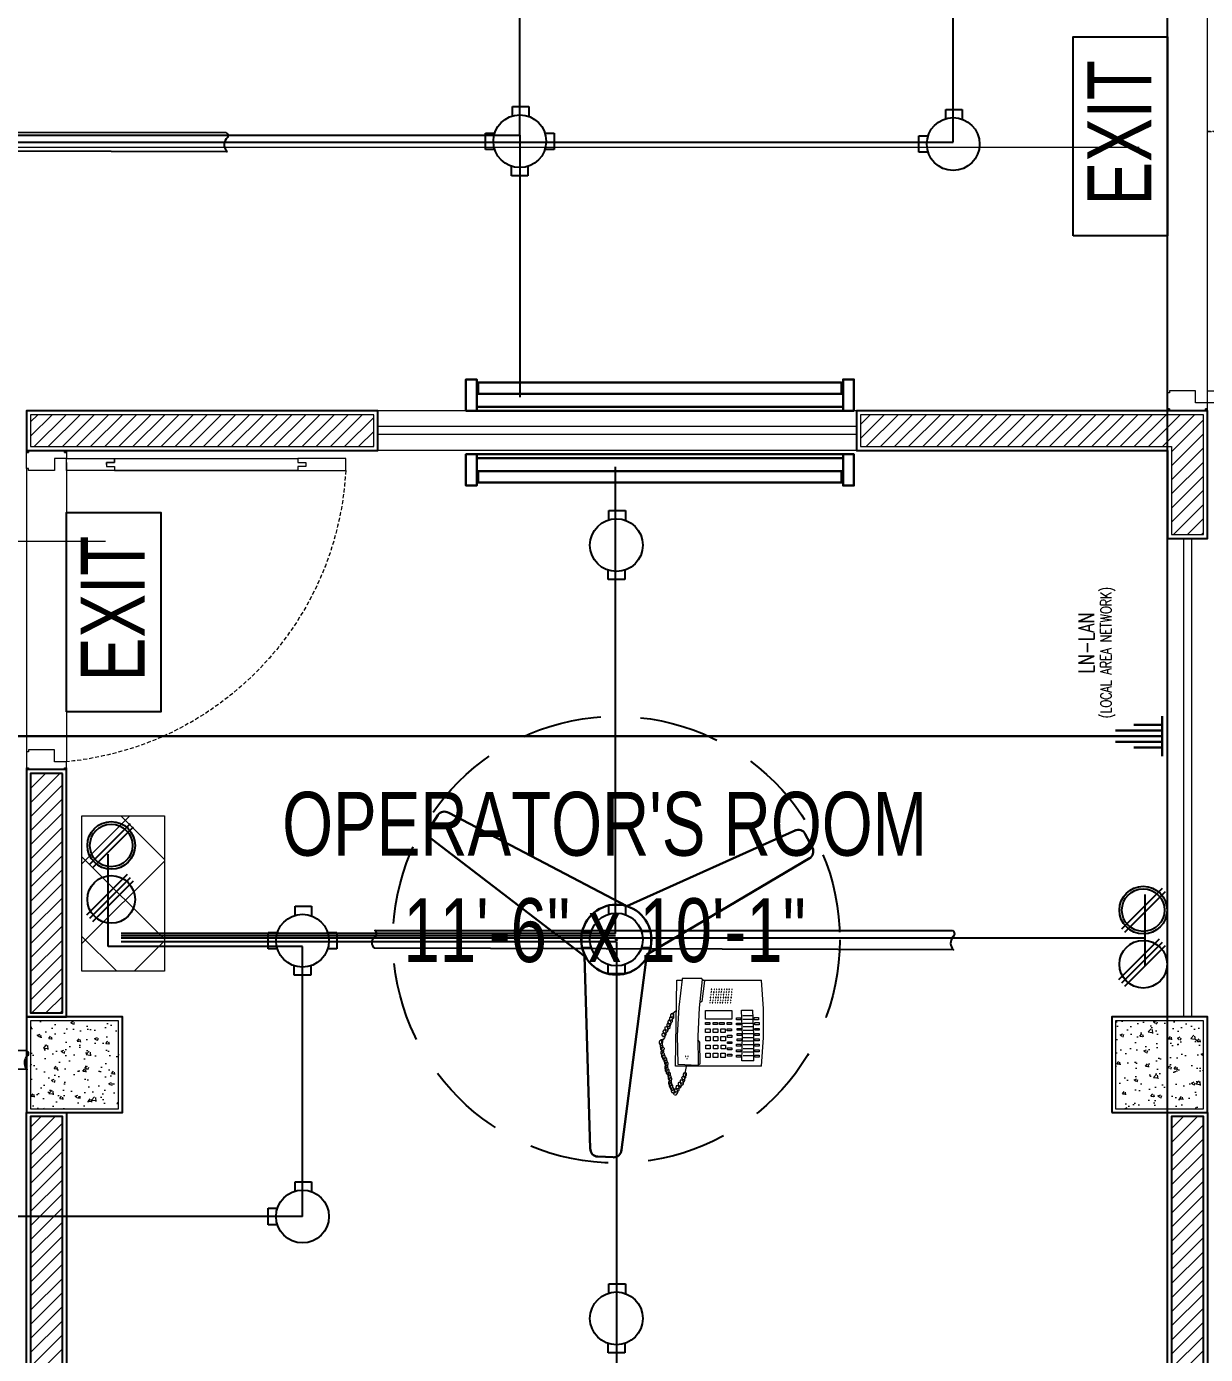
# Model space of a CAD drawing. Header units: inches. Extents: x 1439 to 2532, y 856 to 1629.
# Drawn here: x 2137.5 to 2285.3, y 1201 to 1367.5 of the extents above; entities that cross this region are included whole.
import ezdxf

# ---------------------------------------------------------------- set-up
doc = ezdxf.new("R2010")
doc.units = ezdxf.units.IN
doc.header["$MEASUREMENT"] = 0
doc.linetypes.add('DASHED', pattern=[0.75, 0.5, -0.25])
doc.linetypes.add('PHANTOMX2', pattern=[5, 2.5, -0.5, 0.5, -0.5, 0.5, -0.5])
doc.layers.get('Defpoints').update_dxf_attribs({"lineweight": 0})
for name, color, linetype in [('Cables', 7, 'Continuous'), ('COLLUM', 1, 'Continuous'), ('Layer 1', 7, 'Continuous'), ('Sockets', 7, 'Continuous'), ('wall 05', 3, 'Continuous')]:
    doc.layers.add(name, color=color, linetype=linetype)
for name, color, linetype, lineweight in [('dim-8', 18, 'Continuous', 15), ('DOOR', 115, 'Continuous', 15), ('E-CF-Ceiling-Fan', 42, 'Continuous', 30), ('E-LAN', 6, 'Continuous', 30), ('E-WTL-Wall-Tube-Light', 7, 'Continuous', 30), ('Glass', 142, 'Continuous', 9), ('grid', 9, 'Continuous', 13), ('HACTH', 8, 'Continuous', 9), ('Parapet', 6, 'Continuous', 15), ('Plaster Line', 5, 'Continuous', 15), ('Switchboard', 30, 'Continuous', 13), ('Text', 252, 'Continuous', 15), ('WINDOW', 140, 'Continuous', 9)]:
    doc.layers.add(name, color=color, linetype=linetype, lineweight=lineweight)
doc.styles.add('Swiss721', font='swisscl.ttf')
doc.styles.add('TAVE1', font='ROMANS.shx', dxfattribs={"width": 0.75})
pattern_1 = [(45, (-137950.508, -170411.8805), (-0.8838834765, 0.8838834765), [])]

# ---------------------------------------------------------------- blocks, each defined once
blk = doc.blocks.new('A$C0AFB10A6')
at = {"layer": 'Defpoints'}
for points in [[(0.25, 72), (0.25, 71.75), (0, 71.75), (0, 72)], [(5, 72), (5, 71.75), (4.75, 71.75), (4.75, 72)], [(0.25, 2), (0.25, 2.25), (0, 2.25), (0, 2)], [(5, 2), (5, 2.25), (4.75, 2.25), (4.75, 2)]]:
    blk.add_lwpolyline(points, close=True, dxfattribs=at)
at = {"layer": 'DOOR'}
for points in [[(5, 71), (3.5, 71), (3.5, 69.5), (0.25, 69.5), (0.25, 69.75), (0, 69.75), (0, 71.75), (0.25, 71.75), (0.25, 72), (4.75, 72), (4.75, 71.75), (5, 71.75), (5, 71)], [(10, 70.25), (10, 70), (11, 70), (11, 69.5), (5, 69.5), (5, 71), (11, 71), (11, 70.5), (10, 70.5), (10, 70.25), (10, 70.5), (11, 70.5), (11, 71), (32, 71), (32, 70.5), (33, 70.5), (33, 70), (32, 70), (32, 69.5), (11, 69.5), (40, 69.5), (40, 70), (35.99, 70.5), (35.99, 71), (32, 71)], [(5, 3), (3.5, 3), (3.5, 4.5), (0.25, 4.5), (0.25, 4.25), (0, 4.25), (0, 2.25), (0.25, 2.25), (0.25, 2), (4.75, 2), (4.75, 2.25), (5, 2.25), (5, 3)], [(10, 3.75), (10, 3.5), (11, 3.5), (11, 3), (5, 3), (5, 4.5), (11, 4.5), (11, 4), (10, 4), (10, 3.75), (10, 4), (11, 4), (11, 4.5), (32, 4.5), (32, 4), (33, 4), (33, 3.5), (32, 3.5), (32, 3), (11, 3), (40, 3), (40, 3.5), (35.99, 4), (35.99, 4.5), (32, 4.5)]]:
    blk.add_lwpolyline(points, dxfattribs=at)
at = {"layer": 'DOOR', "linetype": 'DASHED', "lineweight": 0}
for centre, start, end in [((5.83, 71.2), 268.6039, 357.1539), ((5.83, 2.8), 2.8461, 91.3961)]:
    blk.add_arc(centre, 34.21, start, end, dxfattribs=at)
at = {"layer": 'HACTH', "lineweight": 0, "ltscale": 10}
for p, q in [((5, 3), (5, 71)), ((0, 3.03), (0, 69.75))]:
    blk.add_line(p, q, dxfattribs=at)
blk = doc.blocks.new('A$C5AAA0143')
at = {"layer": 'Defpoints'}
for points in [[(-39.75, 5), (-40, 5), (-40, 4.75), (-39.75, 4.75)], [(0, 5), (-0.25, 5), (-0.25, 4.75), (0, 4.75)], [(-39.75, 0.25), (-40, 0.25), (-40, 0), (-39.75, 0)], [(0, 0.25), (-0.25, 0.25), (-0.25, 0), (0, 0)]]:
    blk.add_lwpolyline(points, close=True, dxfattribs=at)
at = {"layer": 'DOOR'}
for points in [[(-1.75, 10), (-2, 10), (-2, 11), (-2.5, 11), (-2.5, 5), (-1, 5), (-1, 11), (-1.5, 11), (-1.5, 10), (-1.75, 10), (-1.5, 10), (-1.5, 11), (-1, 11), (-1, 33.99), (-1.5, 33.99), (-1.5, 34.99), (-2, 34.99), (-2, 33.99), (-2.5, 33.99), (-2.5, 11), (-2.5, 39.99), (-1, 39.99), (-1, 33.99)], [(-39, 5), (-39, 3.5), (-37.5, 3.5), (-37.5, 0.25), (-37.75, 0.25), (-37.75, 0), (-39.75, 0), (-39.75, 0.25), (-40, 0.25), (-40, 4.75), (-39.75, 4.75), (-39.75, 5), (-39, 5)], [(-1, 5), (-1, 3.5), (-2.5, 3.5), (-2.5, 0.25), (-2.25, 0.25), (-2.25, 0), (-0.25, 0), (-0.25, 0.25), (0, 0.25), (0, 4.75), (-0.25, 4.75), (-0.25, 5), (-1, 5)]]:
    blk.add_lwpolyline(points, dxfattribs=at)
at = {"layer": 'DOOR', "linetype": 'DASHED', "lineweight": 0}
blk.add_arc((-0.49, 1.36), 38.68, 92.9729, 174.603, dxfattribs=at)
at = {"layer": 'HACTH', "lineweight": 0, "ltscale": 10}
for p, q in [((-1.5, 5), (-39, 5)), ((-2.25, 0), (-37.75, 0))]:
    blk.add_line(p, q, dxfattribs=at)
blk = doc.blocks.new('CF')
for p, q in [((-23.84, 14.22), (-22.76, 15.89)), ((1.35, 4.29), (-21.39, 16.19)), ((1.35, 4.29), (22.9, 13.97)), ((-4.07, -2.11), (-23.55, 12.84)), ((24.1, 13.48), (25.01, 11.71)), ((3.87, -1.9), (24.71, 10.43)), ((-4.07, -2.11), (-3.33, -26.62)), ((3.87, -1.9), (0.65, -26.82)), ((-0.39, -27.76), (-2.38, -27.66))]:
    blk.add_line(p, q)
for radius in [4.48, 0.0888]:
    blk.add_circle((0, 0), radius)
for centre, radius, start, end in [((-21.93, 15.35), 0.996, 57.1351, 147.1351), ((-23.01, 13.68), 0.996, 147.1351, 237.1351), ((23.21, 13.03), 0.996, 27.1351, 117.1351), ((24.09, 11.25), 1.03, 299.2548, 26.4357), ((-2.33, -26.67), 0.996, 177.1351, 267.1351), ((-0.34, -26.77), 0.996, 267.1351, 357.1351)]:
    blk.add_arc(centre, radius, start, end)
blk = doc.blocks.new('A$C63C712C3')
at = {"ltscale": 2}
for p, q in [((39.8, 42), (33.8, 42)), ((39.8, 15.9), (33.8, 15.9)), ((1230.6, 42), (1236.6, 42)), ((1230.6, 15.9), (1236.6, 15.9))]:
    blk.add_line(p, q, dxfattribs=at)
for points in [[(35.5, 102.6), (0, 102.6), (0, 0), (35.5, 0)], [(35.5, 102.6), (1235.5, 102.6), (1235.5, 90.2), (35.5, 90.2)], [(1235.5, 102.6), (1270.9, 102.6), (1270.9, 0), (1235.5, 0)], [(39.8, 47.6), (1230.6, 47.6), (1230.6, 10.1), (39.8, 10.1)]]:
    blk.add_lwpolyline(points, close=True, dxfattribs=at)
blk = doc.blocks.new('TELEPHONE')
at = {"layer": 'Layer 1', "lineweight": 9}
for points in [[(10.26, 13.32), (10.14, 13.32), (10.08, 13.26), (10.02, 13.26), (9.96, 13.2), (9.9, 13.14), (9.84, 13.08), (9.78, 12.96), (9.78, 12.84), (9.84, 12.72), (9.84, 12.66), (9.9, 12.6), (9.96, 12.54)], [(10.5, 13.62), (10.32, 13.62), (10.26, 13.56), (10.2, 13.5), (10.08, 13.38), (10.08, 13.02), (10.14, 12.9), (10.2, 12.84)], [(10.44, 13.08), (10.44, 13.14), (10.38, 13.2), (10.32, 13.26), (10.26, 13.26), (10.2, 13.32), (10.14, 13.32)], [(10.74, 14.04), (10.68, 14.04), (10.56, 13.98), (10.5, 13.98), (10.32, 13.8), (10.32, 13.5), (10.38, 13.38), (10.38, 13.32), (10.44, 13.26)], [(10.44, 13.26), (10.68, 13.26), (10.68, 13.38), (10.74, 13.38)], [(10.92, 14.4), (10.74, 14.4), (10.62, 14.34), (10.62, 14.28), (10.56, 14.22), (10.5, 14.1), (10.5, 13.86), (10.56, 13.8), (10.62, 13.74), (10.68, 13.68)], [(10.68, 13.5), (10.68, 13.56), (10.62, 13.62), (10.5, 13.62)], [(10.92, 13.92), (10.86, 13.98), (10.8, 14.04), (10.68, 14.04)], [(10.68, 13.68), (10.74, 13.68), (10.74, 13.62), (10.8, 13.62), (10.8, 13.68), (10.86, 13.68), (10.92, 13.74), (10.92, 13.8)], [(10.74, 13.38), (10.74, 13.44), (10.68, 13.5)], [(10.8, 14.1), (10.8, 14.04), (10.98, 14.04), (10.98, 14.1), (11.04, 14.1), (11.04, 14.34)], [(11.1, 13.5), (11.16, 13.5), (11.28, 13.62), (11.28, 13.68), (11.34, 13.68), (11.34, 13.98), (11.28, 13.98), (11.28, 14.04), (11.22, 14.1), (11.16, 14.1), (11.1, 14.16), (10.92, 14.16), (10.86, 14.1), (10.8, 14.1)], [(10.92, 13.8), (10.92, 13.92)], [(11.1, 13.8), (11.04, 13.8), (11.04, 13.74), (10.98, 13.68), (10.98, 13.62), (11.04, 13.56)], [(11.04, 13.56), (11.04, 13.5), (11.1, 13.5)], [(11.16, 13.2), (11.28, 13.2), (11.34, 13.26), (11.46, 13.38), (11.46, 13.56), (11.4, 13.62), (11.4, 13.68), (11.34, 13.74), (11.28, 13.74), (11.28, 13.8), (11.1, 13.8)], [(11.22, 13.5), (11.16, 13.5), (11.1, 13.44)], [(11.1, 13.44), (11.1, 13.26)], [(11.22, 12.96), (11.22, 12.9), (11.4, 12.9), (11.46, 12.96), (11.52, 13.02), (11.52, 13.08), (11.58, 13.14), (11.58, 13.32), (11.52, 13.38), (11.52, 13.44), (11.46, 13.44), (11.4, 13.5), (11.16, 13.5)], [(9.66, 12.06), (9.54, 12.06), (9.42, 11.94), (9.42, 11.7), (9.48, 11.7), (9.48, 11.64), (9.6, 11.64)], [(9.9, 12.48), (9.72, 12.48), (9.48, 12.24), (9.48, 11.88), (9.6, 11.76)], [(10.02, 12.9), (9.9, 12.9), (9.78, 12.84), (9.72, 12.78), (9.66, 12.72), (9.66, 12.66), (9.6, 12.6), (9.6, 12.36), (9.66, 12.24), (9.66, 12.18), (9.72, 12.12)], [(9.6, 11.76), (9.66, 11.7), (9.78, 11.7), (9.78, 11.76), (9.84, 11.76), (9.84, 11.82)], [(9.84, 12), (9.78, 12.06), (9.66, 12.06)], [(9.72, 12.12), (9.96, 12.12), (9.96, 12.18), (10.02, 12.24)], [(9.96, 12.36), (9.96, 12.48), (9.78, 12.48)], [(9.84, 11.82), (9.84, 12)], [(10.02, 12.24), (10.02, 12.3), (9.96, 12.36)], [(10.2, 12.78), (10.14, 12.84), (10.14, 12.9), (10.02, 12.9)], [(10.2, 12.84), (10.38, 12.84), (10.44, 12.9), (10.44, 12.96)], [(10.44, 12.96), (10.44, 13.08)], [(11.1, 13.26), (11.1, 13.2), (11.16, 13.2)], [(11.34, 13.2), (11.28, 13.2), (11.28, 13.14), (11.22, 13.14), (11.22, 12.96)], [(11.34, 12.6), (11.28, 12.54), (11.22, 12.48), (11.22, 12.3)], [(11.22, 12.3), (11.28, 12.3), (11.28, 12.24)], [(11.4, 12.84), (11.28, 12.84), (11.28, 12.78)], [(11.28, 12.24), (11.34, 12.24), (11.4, 12.3), (11.46, 12.3), (11.52, 12.36), (11.52, 12.42), (11.58, 12.48), (11.58, 12.66), (11.52, 12.72), (11.52, 12.78), (11.46, 12.84), (11.4, 12.84)], [(11.28, 12.78), (11.28, 12.66), (11.34, 12.6)], [(11.34, 12.6), (11.46, 12.6), (11.52, 12.66), (11.58, 12.72), (11.64, 12.78), (11.64, 13.02), (11.58, 13.08), (11.52, 13.14), (11.46, 13.2), (11.34, 13.2)], [(11.4, 11.94), (11.46, 11.94), (11.52, 12), (11.58, 12), (11.64, 12.06), (11.64, 12.12), (11.7, 12.18), (11.7, 12.42), (11.64, 12.42), (11.64, 12.48), (11.58, 12.54), (11.52, 12.54), (11.46, 12.6), (11.34, 12.6)], [(11.4, 12.24), (11.34, 12.18), (11.34, 12.06), (11.4, 12)], [(11.46, 11.64), (11.52, 11.64), (11.58, 11.7), (11.64, 11.7), (11.7, 11.76), (11.7, 11.82), (11.76, 11.88), (11.76, 12.06), (11.7, 12.12), (11.7, 12.18), (11.64, 12.24), (11.58, 12.24), (11.52, 12.3), (11.46, 12.3), (11.4, 12.24)], [(11.4, 12), (11.4, 11.94)], [(11.46, 11.94), (11.4, 11.88), (11.4, 11.7)], [(11.4, 11.7), (11.46, 11.7), (11.46, 11.64)], [(11.52, 12), (11.46, 11.94)], [(11.64, 11.28), (11.76, 11.28), (11.82, 11.34), (11.88, 11.4), (11.88, 11.46), (11.94, 11.52), (11.94, 11.7), (11.88, 11.76), (11.88, 11.82), (11.82, 11.82), (11.76, 11.88), (11.52, 11.88)], [(11.7, 11.7), (11.7, 11.64), (11.64, 11.64)], [(0, 10.8), (-0.24, 7.2), (-0.24, 3.6), (0, 0)], [(0, 10.8), (10.8, 10.8)], [(0.96, 10.14), (2.46, 10.14)], [(0.96, 10.14), (0.96, 6.96), (1.08, 3.78)], [(2.46, 10.14), (2.4, 6.96), (2.52, 3.78)], [(7.44, -0.06), (7.8, 3.48), (7.98, 7.02), (7.92, 10.62)], [(7.68, 10.5), (7.92, 10.68)], [(7.68, 10.5), (7.74, 7.8), (7.98, 7.5)], [(7.98, 10.68), (7.92, 10.68), (7.92, 10.62)], [(10.44, 10.56), (7.98, 10.68)], [(9.42, 10.68), (9.6, 11.64)], [(9.96, -0.12), (10.38, 3.42), (10.56, 6.96), (10.5, 10.5)], [(10.5, 10.5), (10.5, 10.56), (10.44, 10.56)], [(10.8, 10.8), (10.62, 0)], [(11.64, 11.58), (11.58, 11.52)], [(11.58, 11.52), (11.58, 11.34)], [(11.58, 11.34), (11.58, 11.28), (11.64, 11.28)], [(11.76, 10.98), (11.82, 10.98), (11.88, 11.04), (11.94, 11.04), (12, 11.1), (12, 11.16), (12.06, 11.22), (12.06, 11.4), (12, 11.46), (12, 11.52), (11.94, 11.52), (11.88, 11.58), (11.82, 11.58), (11.76, 11.64), (11.7, 11.64), (11.64, 11.58), (11.7, 11.58)], [(11.76, 11.28), (11.7, 11.22), (11.7, 11.04)], [(11.7, 11.04), (11.76, 10.98)], [(11.76, 10.62), (11.7, 10.56), (11.7, 10.38)], [(11.7, 10.38), (11.76, 10.38), (11.76, 10.32)], [(11.82, 11.34), (11.82, 11.28), (11.76, 11.28)], [(11.88, 10.92), (11.76, 10.92), (11.76, 10.86)], [(11.76, 10.32), (11.82, 10.32), (11.88, 10.38), (11.94, 10.38), (12, 10.44), (12, 10.5), (12.06, 10.56), (12.06, 10.74), (12, 10.8), (12, 10.86), (11.94, 10.92), (11.88, 10.92)], [(11.76, 10.86), (11.76, 10.74)], [(11.76, 10.74), (11.82, 10.68)], [(11.82, 10.68), (11.76, 10.62)], [(11.82, 10.68), (11.94, 10.68), (12.06, 10.8), (12.12, 10.86), (12.12, 11.1), (12.06, 11.16), (12, 11.22), (12, 11.28), (11.88, 11.28), (11.82, 11.34)], [(11.88, 10.08), (11.88, 10.02), (11.94, 10.02), (12, 10.08), (12.06, 10.08), (12.12, 10.14), (12.12, 10.2), (12.18, 10.26), (12.18, 10.5), (12.12, 10.5), (12.12, 10.56), (12.06, 10.62), (12, 10.62), (11.94, 10.68), (11.82, 10.68)], [(11.94, 10.38), (11.88, 10.38), (11.88, 10.32), (11.82, 10.26), (11.82, 10.14), (11.88, 10.08)], [(11.94, 10.02), (11.88, 9.96), (11.88, 9.84), (11.94, 9.78), (11.94, 9.72)], [(11.94, 9.72), (12, 9.72), (12.06, 9.78), (12.12, 9.78), (12.18, 9.84), (12.18, 9.9), (12.24, 9.96), (12.24, 10.2), (12.18, 10.2), (12.18, 10.26), (12.12, 10.32), (12.06, 10.32), (12, 10.38), (11.94, 10.38)], [(12, 10.08), (11.94, 10.02)], [(12.12, 9.42), (12.18, 9.42), (12.24, 9.48), (12.3, 9.48), (12.36, 9.54), (12.42, 9.6), (12.42, 9.84), (12.36, 9.9), (12.36, 9.96), (12.3, 9.96), (12.24, 10.02), (12.18, 10.02), (12.12, 10.08), (12.06, 10.08), (12, 10.02)], [(0.84, 9.42), (0.3, 9.42), (0.3, 9.66), (0.84, 9.66)], [(0.84, 8.76), (0.3, 8.76), (0.3, 9), (0.84, 9)], [(0.84, 9.66), (0.84, 9.42)], [(0.84, 9), (0.84, 8.76)], [(2.28, 9.48), (1.08, 9.48)], [(2.28, 9), (1.08, 9)], [(2.28, 8.58), (1.08, 8.58)], [(3.12, 9.42), (2.58, 9.42), (2.58, 9.66), (3.12, 9.66)], [(3.12, 8.76), (2.58, 8.76), (2.58, 9), (3.12, 9)], [(3.12, 9.66), (3.12, 9.42)], [(3.12, 9), (3.12, 8.76)], [(4.26, 9.3), (3.72, 9.3), (3.72, 9.54), (4.26, 9.54)], [(4.26, 8.52), (3.72, 8.52), (3.72, 8.76), (4.26, 8.76)], [(4.26, 9.54), (4.26, 9.3)], [(4.26, 8.76), (4.26, 8.52)], [(4.5, 8.64), (5.04, 8.64)], [(4.5, 8.16), (4.5, 8.64)], [(4.56, 9.72), (5.1, 9.72)], [(4.56, 9.18), (4.56, 9.72)], [(5.1, 9.18), (4.56, 9.18)], [(5.04, 8.64), (5.04, 8.16)], [(5.1, 9.72), (5.1, 9.18)], [(6.06, 9.18), (5.46, 9.18), (5.46, 9.72), (6.06, 9.72)], [(6, 8.16), (5.46, 8.16), (5.46, 8.64), (6, 8.64)], [(6, 8.64), (6, 8.16)], [(6.06, 9.72), (6.06, 9.18)], [(6.96, 9.18), (6.42, 9.18), (6.42, 9.72), (6.96, 9.72)], [(6.96, 8.16), (6.42, 8.16), (6.42, 8.64), (6.96, 8.64)], [(6.96, 9.72), (6.96, 9.18)], [(6.96, 8.64), (6.96, 8.16)], [(9.24, 9.6), (9.18, 9.6), (9.18, 9.54), (9.24, 9.54), (9.24, 9.6)], [(9.18, 9.6), (9.18, 9.6)], [(9.3, 9.9), (9.36, 9.84), (9.36, 9.9), (9.3, 9.9)], [(9.54, 9.6), (9.48, 9.6), (9.48, 9.54), (9.54, 9.54), (9.54, 9.6)], [(9.48, 9.6), (9.48, 9.6)], [(12.12, 9.72), (12.06, 9.66), (12.06, 9.48)], [(12.06, 9.48), (12.12, 9.48), (12.12, 9.42)], [(12.18, 9.78), (12.12, 9.72)], [(12.3, 9.48), (12.3, 9.42), (12.24, 9.42), (12.24, 9.36), (12.18, 9.3), (12.18, 9.24), (12.24, 9.18)], [(12.3, 8.82), (12.24, 8.76), (12.24, 8.7), (12.18, 8.64), (12.18, 8.58), (12.24, 8.52)], [(12.36, 9.06), (12.3, 9.06), (12.24, 9)], [(12.24, 9), (12.24, 8.94), (12.3, 8.88), (12.3, 8.82), (12.36, 8.82)], [(12.24, 8.52), (12.24, 8.46), (12.3, 8.46)], [(12.36, 8.82), (12.42, 8.82), (12.42, 8.88), (12.48, 8.88), (12.6, 9), (12.6, 9.24), (12.54, 9.3), (12.54, 9.36), (12.48, 9.42), (12.42, 9.42), (12.36, 9.48), (12.3, 9.48)], [(12.3, 8.46), (12.36, 8.46), (12.42, 8.52), (12.48, 8.58), (12.54, 8.64), (12.54, 8.94), (12.42, 9.06), (12.36, 9.06)], [(12.42, 8.52), (12.36, 8.46)], [(12.36, 8.46), (12.36, 8.22)], [(0.84, 8.04), (0.3, 8.04), (0.3, 8.28), (0.84, 8.28)], [(0.84, 7.38), (0.3, 7.38), (0.3, 7.62), (0.84, 7.62)], [(0.84, 6.72), (0.3, 6.72), (0.3, 6.96), (0.84, 6.96)], [(0.84, 8.28), (0.84, 8.04)], [(0.84, 7.62), (0.84, 7.38)], [(0.84, 6.96), (0.84, 6.72)], [(2.28, 8.1), (1.08, 8.1)], [(2.28, 7.62), (1.08, 7.62)], [(2.28, 7.2), (1.08, 7.2)], [(2.28, 6.72), (1.08, 6.72)], [(3.06, 7.38), (2.52, 7.38), (2.52, 7.62), (3.06, 7.62)], [(3.06, 6.72), (2.52, 6.72), (2.52, 6.96), (3.06, 6.96)], [(3.12, 8.04), (2.58, 8.04), (2.58, 8.28), (3.12, 8.28)], [(3.06, 7.62), (3.06, 7.38)], [(3.06, 6.96), (3.06, 6.72)], [(3.12, 8.28), (3.12, 8.04)], [(4.26, 7.74), (3.72, 7.74), (3.72, 7.98), (4.26, 7.98)], [(4.26, 6.9), (3.72, 6.9), (3.72, 7.2), (4.26, 7.2)], [(4.26, 7.98), (4.26, 7.74)], [(4.26, 7.2), (4.26, 6.9)], [(5.04, 8.16), (4.5, 8.16)], [(4.5, 7.62), (5.1, 7.62)], [(4.5, 7.08), (4.5, 7.62)], [(5.1, 7.08), (4.5, 7.08)], [(5.1, 7.62), (5.1, 7.08)], [(6, 7.08), (5.46, 7.08), (5.46, 7.62), (6, 7.62)], [(6, 7.62), (6, 7.08)], [(6.96, 7.08), (6.42, 7.08), (6.42, 7.62), (6.96, 7.62)], [(6.96, 7.62), (6.96, 7.08)], [(12.18, 6.66), (12.06, 6.66), (12, 6.6), (11.94, 6.6), (11.88, 6.54), (11.82, 6.48), (11.76, 6.42), (11.76, 6.36), (11.7, 6.24), (11.7, 6.18), (11.76, 6.12), (11.76, 6), (11.88, 5.88)], [(12.36, 7.08), (12.3, 7.02), (12.12, 7.02), (12.06, 6.96), (12, 6.9), (11.94, 6.84), (11.94, 6.48), (12, 6.42), (12, 6.36), (12.06, 6.3)], [(12.36, 7.44), (12.3, 7.44), (12.12, 7.26), (12.12, 7.2), (12.06, 7.14), (12.06, 6.9), (12.12, 6.84), (12.18, 6.78), (12.24, 6.72)], [(12.3, 6.54), (12.3, 6.6), (12.24, 6.6), (12.24, 6.66), (12.12, 6.66)], [(12.48, 6.96), (12.42, 6.96), (12.42, 7.02), (12.36, 7.02), (12.36, 7.08), (12.3, 7.08), (12.24, 7.02)], [(12.24, 6.72), (12.24, 6.66), (12.36, 6.66), (12.36, 6.72), (12.42, 6.72), (12.48, 6.78), (12.48, 6.84)], [(12.36, 8.22), (12.36, 8.16), (12.42, 8.16)], [(12.48, 7.86), (12.42, 7.86), (12.36, 7.8)], [(12.36, 7.8), (12.36, 7.5), (12.42, 7.5)], [(12.42, 7.5), (12.6, 7.5), (12.72, 7.62), (12.78, 7.62), (12.78, 7.68), (12.84, 7.74), (12.84, 7.92), (12.78, 7.98), (12.78, 8.04), (12.72, 8.1), (12.66, 8.16), (12.6, 8.16), (12.48, 8.22)], [(12.48, 8.22), (12.42, 8.22), (12.42, 8.16)], [(12.42, 8.16), (12.42, 7.92)], [(12.42, 7.92), (12.42, 7.86), (12.48, 7.86)], [(12.48, 6.84), (12.48, 6.96)], [(0.84, 6.06), (0.3, 6.06), (0.3, 6.3), (0.84, 6.3)], [(0.84, 5.34), (0.3, 5.34), (0.3, 5.64), (0.84, 5.64)], [(0.84, 6.3), (0.84, 6.06)], [(0.84, 5.64), (0.84, 5.34)], [(2.28, 6.3), (1.08, 6.3)], [(2.28, 5.82), (1.08, 5.82)], [(2.34, 5.4), (1.08, 5.4)], [(3.06, 6.06), (2.52, 6.06), (2.52, 6.3), (3.06, 6.3)], [(3.12, 5.4), (2.58, 5.4), (2.58, 5.64), (3.12, 5.64)], [(3.06, 6.3), (3.06, 6.06)], [(3.12, 5.64), (3.12, 5.4)], [(4.32, 6.12), (3.78, 6.12), (3.78, 6.36), (4.32, 6.36)], [(4.32, 5.34), (3.78, 5.34), (3.78, 5.58), (4.32, 5.58)], [(4.32, 6.36), (4.32, 6.12)], [(4.32, 5.58), (4.32, 5.34)], [(4.56, 6.6), (5.1, 6.6)], [(4.56, 6.12), (4.56, 6.6)], [(5.1, 6.12), (4.56, 6.12)], [(4.68, 5.58), (5.28, 5.58)], [(4.68, 5.34), (4.68, 5.58)], [(5.28, 5.34), (4.68, 5.34)], [(5.1, 6.6), (5.1, 6.12)], [(5.28, 5.58), (5.28, 5.34)], [(6.06, 6.12), (5.46, 6.12), (5.46, 6.6), (6.06, 6.6)], [(6.06, 5.34), (5.52, 5.34), (5.52, 5.58), (6.06, 5.58)], [(6.06, 6.6), (6.06, 6.12)], [(6.06, 5.58), (6.06, 5.34)], [(7.02, 6.12), (6.42, 6.12), (6.42, 6.6), (7.02, 6.6)], [(7.02, 5.34), (6.48, 5.34), (6.48, 5.58), (7.02, 5.58)], [(7.02, 6.6), (7.02, 6.12)], [(7.02, 5.58), (7.02, 5.34)], [(11.46, 5.04), (11.34, 5.04), (11.28, 4.98), (11.22, 4.98), (10.98, 4.74), (10.98, 4.56), (11.04, 4.5), (11.04, 4.38), (11.16, 4.26)], [(11.58, 5.46), (11.52, 5.46), (11.4, 5.4), (11.34, 5.4), (11.28, 5.34), (11.22, 5.28), (11.16, 5.22), (11.16, 4.8), (11.28, 4.68)], [(11.76, 5.82), (11.64, 5.82), (11.52, 5.76), (11.46, 5.76), (11.4, 5.7), (11.4, 5.58), (11.34, 5.52), (11.34, 5.28), (11.4, 5.22), (11.46, 5.16), (11.46, 5.1)], [(11.52, 4.92), (11.52, 4.98), (11.46, 4.98), (11.46, 5.04), (11.34, 5.04)], [(11.94, 6.24), (11.76, 6.24), (11.7, 6.18), (11.46, 5.94), (11.46, 5.76), (11.52, 5.7), (11.52, 5.64), (11.58, 5.52), (11.64, 5.52)], [(11.46, 5.1), (11.52, 5.1), (11.52, 5.04), (11.64, 5.04), (11.64, 5.1), (11.7, 5.1), (11.7, 5.16), (11.76, 5.16), (11.76, 5.22)], [(11.76, 5.34), (11.7, 5.34), (11.7, 5.4), (11.64, 5.4), (11.64, 5.46), (11.52, 5.46)], [(11.64, 5.52), (11.64, 5.46), (11.82, 5.46), (11.82, 5.52), (11.88, 5.52), (11.88, 5.7)], [(11.88, 5.7), (11.88, 5.76), (11.82, 5.76), (11.82, 5.82), (11.7, 5.82)], [(11.76, 5.22), (11.76, 5.34)], [(12.12, 6.12), (12.12, 6.18), (12.06, 6.18), (12.06, 6.24), (11.94, 6.24)], [(12.06, 6.3), (12.12, 6.3), (12.18, 6.24), (12.24, 6.3), (12.3, 6.3), (12.3, 6.36), (12.36, 6.42), (12.36, 6.48), (12.3, 6.54)], [(0.9, 4.68), (0.36, 4.68), (0.36, 4.98), (0.9, 4.98)], [(0.9, 4.98), (0.9, 4.68)], [(2.52, 3.78), (1.08, 3.78)], [(2.34, 4.92), (1.14, 4.92)], [(2.34, 4.44), (1.14, 4.44)], [(3.12, 4.74), (2.58, 4.74), (2.58, 4.98), (3.12, 4.98)], [(3.12, 4.98), (3.12, 4.74)], [(3.72, 4.92), (7.02, 4.92)], [(3.72, 3.84), (3.72, 4.92)], [(7.02, 3.84), (3.72, 3.84)], [(7.02, 4.92), (7.02, 3.84)], [(11.1, 4.14), (10.68, 3.84)], [(11.22, 4.62), (11.1, 4.62), (10.98, 4.5), (10.98, 4.26), (11.04, 4.2), (11.1, 4.2), (11.1, 4.14)], [(11.16, 4.26), (11.34, 4.26), (11.34, 4.32), (11.4, 4.32), (11.4, 4.5)], [(11.4, 4.5), (11.4, 4.56), (11.34, 4.56), (11.34, 4.62), (11.22, 4.62)], [(11.28, 4.68), (11.52, 4.68), (11.52, 4.8)], [(11.52, 4.8), (11.52, 4.92)], [(3.72, 1.8), (3.78, 1.8), (3.78, 1.86), (3.72, 1.86), (3.72, 1.8)], [(3.78, 2.16), (3.84, 2.16), (3.84, 2.22), (3.78, 2.22), (3.78, 2.16)], [(3.84, 2.82), (3.9, 2.82), (3.9, 2.88), (3.84, 2.88), (3.84, 2.82)], [(4.08, 1.8), (4.14, 1.8), (4.14, 1.86), (4.08, 1.86), (4.08, 1.8)], [(4.14, 2.16), (4.2, 2.16), (4.2, 2.22), (4.14, 2.22), (4.14, 2.16)], [(4.2, 2.82), (4.26, 2.82), (4.26, 2.88), (4.2, 2.88), (4.2, 2.82)], [(4.38, 1.8), (4.44, 1.8), (4.44, 1.86), (4.38, 1.86), (4.38, 1.8)], [(4.44, 2.16), (4.5, 2.16), (4.5, 2.22), (4.44, 2.22), (4.44, 2.16)], [(4.5, 2.82), (4.56, 2.82), (4.56, 2.88), (4.5, 2.88), (4.5, 2.82)], [(4.74, 2.16), (4.8, 2.16), (4.8, 2.22), (4.74, 2.22), (4.74, 2.16)], [(4.74, 1.8), (4.8, 1.8), (4.8, 1.86), (4.74, 1.86), (4.74, 1.8)], [(4.8, 2.52), (4.86, 2.52), (4.86, 2.58), (4.8, 2.58), (4.8, 2.52)], [(4.86, 2.82), (4.92, 2.82), (4.92, 2.88), (4.86, 2.88), (4.86, 2.82)], [(5.04, 1.8), (5.1, 1.8), (5.1, 1.86), (5.04, 1.86), (5.04, 1.8)], [(5.1, 2.52), (5.16, 2.52), (5.16, 2.58), (5.1, 2.52)], [(5.1, 2.16), (5.16, 2.16), (5.16, 2.22), (5.1, 2.22), (5.1, 2.16)], [(5.16, 2.82), (5.22, 2.82), (5.22, 2.88), (5.16, 2.88), (5.16, 2.82)], [(5.34, 1.8), (5.4, 1.8), (5.4, 1.86), (5.34, 1.86), (5.34, 1.8)], [(5.4, 2.16), (5.46, 2.16), (5.46, 2.22), (5.4, 2.22), (5.4, 2.16)], [(5.46, 2.82), (5.52, 2.82), (5.52, 2.88), (5.46, 2.88), (5.46, 2.82)], [(5.64, 1.8), (5.7, 1.8), (5.7, 1.86), (5.64, 1.86), (5.64, 1.8)], [(5.7, 2.16), (5.76, 2.16), (5.76, 2.22), (5.7, 2.22), (5.7, 2.16)], [(5.76, 2.82), (5.82, 2.82), (5.82, 2.88), (5.76, 2.88), (5.76, 2.82)], [(5.76, 2.52), (5.82, 2.52), (5.76, 2.58), (5.76, 2.52)], [(6, 2.16), (6.06, 2.16), (6.06, 2.22), (6, 2.22), (6, 2.16)], [(6, 1.8), (6.06, 1.8), (6.06, 1.86), (6, 1.86), (6, 1.8)], [(6.06, 2.52), (6.12, 2.52), (6.12, 2.58), (6.06, 2.58), (6.06, 2.52)], [(6.12, 2.82), (6.18, 2.82), (6.18, 2.88), (6.12, 2.88), (6.12, 2.82)], [(6.3, 1.8), (6.36, 1.8), (6.36, 1.86), (6.3, 1.86), (6.3, 1.8)], [(6.36, 2.16), (6.42, 2.16), (6.42, 2.22), (6.36, 2.22), (6.36, 2.16)], [(6.42, 2.82), (6.48, 2.82), (6.48, 2.88), (6.42, 2.88), (6.42, 2.82)], [(7.14, 0.12), (7.5, 2.7)], [(7.5, 2.7), (7.74, 2.88)], [(7.32, 0), (0, 0)], [(3.72, 1.2), (3.66, 1.2), (3.66, 1.14), (3.72, 1.14), (3.72, 1.2)], [(3.66, 1.2), (3.66, 1.2)], [(3.72, 1.5), (3.78, 1.5), (3.72, 1.56), (3.72, 1.5)], [(4.08, 1.2), (4.02, 1.2), (4.02, 1.14), (4.08, 1.14), (4.08, 1.2)], [(4.02, 1.2), (4.02, 1.2)], [(4.38, 1.2), (4.32, 1.2), (4.32, 1.14), (4.38, 1.14), (4.38, 1.2)], [(4.32, 1.2), (4.32, 1.2)], [(4.38, 1.5), (4.44, 1.5), (4.38, 1.56), (4.38, 1.5)], [(4.68, 1.2), (4.62, 1.2), (4.62, 1.14), (4.68, 1.14), (4.68, 1.2)], [(4.62, 1.2), (4.62, 1.2)], [(4.68, 1.5), (4.74, 1.5), (4.74, 1.56), (4.68, 1.56), (4.68, 1.5)], [(4.92, 1.2), (4.98, 1.2), (4.98, 1.14), (5.04, 1.2), (4.92, 1.2)], [(5.34, 1.2), (5.28, 1.2), (5.28, 1.14), (5.34, 1.14), (5.34, 1.2)], [(5.28, 1.2), (5.28, 1.2)], [(5.64, 1.2), (5.58, 1.2), (5.58, 1.14), (5.64, 1.14), (5.64, 1.2)], [(5.58, 1.2), (5.58, 1.2)], [(5.64, 1.5), (5.7, 1.5), (5.64, 1.56), (5.64, 1.5)], [(5.94, 1.2), (5.88, 1.2), (5.88, 1.14), (5.94, 1.14), (5.94, 1.2)], [(5.88, 1.2), (5.88, 1.2)], [(5.94, 1.5), (6, 1.5), (6, 1.56), (5.94, 1.56), (5.94, 1.5)], [(6.3, 1.2), (6.24, 1.2), (6.24, 1.14), (6.3, 1.14), (6.3, 1.2)], [(6.24, 1.2), (6.24, 1.2)], [(7.44, -0.12), (7.14, 0.12)], [(10.62, 0), (10.02, 0)], [(7.44, -0.06), (7.44, -0.12), (7.5, -0.18)], [(7.5, -0.18), (9.96, -0.18), (9.96, -0.12)]]:
    blk.add_lwpolyline(points, dxfattribs=at)
for points, knots in [([(9.96, 12.54), (9.96, 12.54), (10.02, 12.54), (10.02, 12.54), (10.18, 12.52), (10.22, 12.56), (10.2, 12.72), (10.2, 12.72), (10.2, 12.78), (10.2, 12.78)], [0, 0, 0, 0, 1, 1, 1, 2, 2, 2, 3, 3, 3, 3]), ([(12.24, 9.18), (12.24, 9.18), (12.24, 9.12), (12.24, 9.12), (12.24, 9.12), (12.36, 9.12), (12.36, 9.12), (12.5, 9.29), (12.56, 9.22), (12.54, 9.42), (12.54, 9.42), (12.54, 9.6), (12.54, 9.6), (12.54, 9.6), (12.48, 9.66), (12.48, 9.66), (12.48, 9.66), (12.42, 9.72), (12.42, 9.72), (12.42, 9.72), (12.3, 9.72), (12.3, 9.72), (12.3, 9.72), (12.24, 9.78), (12.24, 9.78), (12.24, 9.78), (12.18, 9.78), (12.18, 9.78), (12.18, 9.78), (12.12, 9.72), (12.12, 9.72)], [0, 0, 0, 0, 1, 1, 1, 2, 2, 2, 3, 3, 3, 4, 4, 4, 5, 5, 5, 6, 6, 6, 7, 7, 7, 8, 8, 8, 9, 9, 9, 10, 10, 10, 10]), ([(12.42, 8.16), (12.42, 8.16), (12.48, 8.16), (12.48, 8.16), (12.75, 8.43), (12.64, 8.25), (12.66, 8.64), (12.66, 8.64), (12.66, 8.7), (12.66, 8.7), (12.66, 8.7), (12.6, 8.7), (12.6, 8.7), (12.6, 8.7), (12.54, 8.76), (12.54, 8.76), (12.54, 8.76), (12.48, 8.82), (12.48, 8.82), (12.48, 8.82), (12.3, 8.82), (12.3, 8.82)], [0, 0, 0, 0, 1, 1, 1, 2, 2, 2, 3, 3, 3, 4, 4, 4, 5, 5, 5, 6, 6, 6, 7, 7, 7, 7]), ([(12.48, 7.86), (12.48, 7.86), (12.54, 7.86), (12.54, 7.86), (12.81, 8.13), (12.7, 7.96), (12.72, 8.34), (12.72, 8.34), (12.72, 8.4), (12.72, 8.4), (12.72, 8.4), (12.66, 8.4), (12.66, 8.4), (12.66, 8.4), (12.6, 8.46), (12.6, 8.46), (12.6, 8.46), (12.54, 8.46), (12.54, 8.46), (12.54, 8.46), (12.48, 8.52), (12.48, 8.52), (12.48, 8.52), (12.42, 8.52), (12.42, 8.52)], [0, 0, 0, 0, 1, 1, 1, 2, 2, 2, 3, 3, 3, 4, 4, 4, 5, 5, 5, 6, 6, 6, 7, 7, 7, 8, 8, 8, 8]), ([(12.36, 7.44), (12.36, 7.44), (12.42, 7.44), (12.42, 7.44), (12.6, 7.63), (12.52, 7.49), (12.54, 7.8), (12.54, 7.8), (12.48, 7.86), (12.48, 7.86)], [0, 0, 0, 0, 1, 1, 1, 2, 2, 2, 3, 3, 3, 3]), ([(11.88, 5.88), (11.88, 5.88), (11.94, 5.88), (11.94, 5.88), (12.1, 5.86), (12.14, 5.9), (12.12, 6.06), (12.12, 6.06), (12.12, 6.12), (12.12, 6.12)], [0, 0, 0, 0, 1, 1, 1, 2, 2, 2, 3, 3, 3, 3]), ([(3.84, 2.52), (3.84, 2.52), (3.9, 2.52), (3.9, 2.52), (3.9, 2.52), (3.84, 2.52), (3.84, 2.52), (3.84, 2.52), (3.84, 2.58), (3.84, 2.58), (3.84, 2.58), (3.84, 2.52), (3.84, 2.52)], [0, 0, 0, 0, 1, 1, 1, 2, 2, 2, 3, 3, 3, 4, 4, 4, 4]), ([(4.14, 2.52), (4.14, 2.52), (4.2, 2.52), (4.2, 2.52), (4.2, 2.52), (4.2, 2.58), (4.2, 2.58), (4.2, 2.58), (4.2, 2.52), (4.2, 2.52), (4.2, 2.52), (4.14, 2.52), (4.14, 2.52)], [0, 0, 0, 0, 1, 1, 1, 2, 2, 2, 3, 3, 3, 4, 4, 4, 4]), ([(4.5, 2.52), (4.5, 2.52), (4.56, 2.52), (4.56, 2.52), (4.56, 2.52), (4.5, 2.52), (4.5, 2.52), (4.5, 2.52), (4.5, 2.58), (4.5, 2.58), (4.5, 2.58), (4.5, 2.52), (4.5, 2.52)], [0, 0, 0, 0, 1, 1, 1, 2, 2, 2, 3, 3, 3, 4, 4, 4, 4]), ([(5.4, 2.52), (5.4, 2.52), (5.46, 2.52), (5.46, 2.52), (5.46, 2.52), (5.46, 2.58), (5.46, 2.58), (5.46, 2.58), (5.46, 2.52), (5.46, 2.52), (5.46, 2.52), (5.4, 2.52), (5.4, 2.52)], [0, 0, 0, 0, 1, 1, 1, 2, 2, 2, 3, 3, 3, 4, 4, 4, 4]), ([(6.36, 2.52), (6.36, 2.52), (6.42, 2.52), (6.42, 2.52), (6.42, 2.52), (6.42, 2.58), (6.42, 2.58), (6.42, 2.58), (6.42, 2.52), (6.42, 2.52), (6.42, 2.52), (6.36, 2.52), (6.36, 2.52)], [0, 0, 0, 0, 1, 1, 1, 2, 2, 2, 3, 3, 3, 4, 4, 4, 4]), ([(4.02, 1.5), (4.02, 1.5), (4.08, 1.5), (4.08, 1.5), (4.08, 1.5), (4.08, 1.56), (4.08, 1.56), (4.08, 1.56), (4.08, 1.5), (4.08, 1.5), (4.08, 1.5), (4.02, 1.5), (4.02, 1.5)], [0, 0, 0, 0, 1, 1, 1, 2, 2, 2, 3, 3, 3, 4, 4, 4, 4]), ([(4.98, 1.5), (4.98, 1.5), (5.04, 1.5), (5.04, 1.5), (5.04, 1.5), (5.04, 1.56), (5.04, 1.56), (5.04, 1.56), (5.04, 1.5), (5.04, 1.5), (5.04, 1.5), (4.98, 1.5), (4.98, 1.5)], [0, 0, 0, 0, 1, 1, 1, 2, 2, 2, 3, 3, 3, 4, 4, 4, 4]), ([(5.28, 1.5), (5.28, 1.5), (5.34, 1.5), (5.34, 1.5), (5.34, 1.5), (5.34, 1.56), (5.34, 1.56), (5.34, 1.56), (5.34, 1.5), (5.34, 1.5), (5.34, 1.5), (5.28, 1.5), (5.28, 1.5)], [0, 0, 0, 0, 1, 1, 1, 2, 2, 2, 3, 3, 3, 4, 4, 4, 4]), ([(6.24, 1.5), (6.24, 1.5), (6.3, 1.5), (6.3, 1.5), (6.3, 1.5), (6.3, 1.56), (6.3, 1.56), (6.3, 1.56), (6.3, 1.5), (6.3, 1.5), (6.3, 1.5), (6.24, 1.5), (6.24, 1.5)], [0, 0, 0, 0, 1, 1, 1, 2, 2, 2, 3, 3, 3, 4, 4, 4, 4])]:
    blk.add_open_spline(points, degree=3, knots=knots, dxfattribs=at)
blk = doc.blocks.new('ASDSAETR')
for p, q in [((51404, -7188.31), (51404, -7197.3)), ((51404, -7190.29), (51410.36, -7190.29)), ((51404, -7191.55), (51414.43, -7191.55)), ((51404, -7192.81), (51418.49, -7192.81)), ((51404, -7194.07), (51414.43, -7194.07)), ((51404, -7195.33), (51410.36, -7195.33))]:
    blk.add_line(p, q)

msp = doc.modelspace()

# ---------------------------------------------------------------- hatches: boundary and pattern name
at = {"layer": 'HACTH', "lineweight": 0}
h = msp.add_hatch(dxfattribs=at)
h.set_pattern_fill('ANSI31', color=256, scale=10, style=0)
h.set_pattern_definition(pattern_1)
h.paths.add_polyline_path([(2142.04, 1273.84), (2138.04, 1273.84), (2138.04, 1243.84), (2142.04, 1243.84)])
h.paths.add_polyline_path([(2181.04, 1314.84), (2181.04, 1318.84), (2138.04, 1318.84), (2138.04, 1314.84)])
h.paths.add_polyline_path([(2242.04, 1318.84), (2242.04, 1314.84), (2281.04, 1314.84), (2281.04, 1303.84), (2285.04, 1303.84), (2285.04, 1318.84)])
h = msp.add_hatch(dxfattribs=at)
h.set_pattern_fill('AR-CONC', color=256, scale=0.5, style=0)
h.set_pattern_definition([(50, (-133282.6688, -171302.9933), (3.586300913, -0.313760675), [0.375, -4.125]), (355, (-133282.6688, -171302.9933), (-0.69375667, 3.76096067), [0.3, -3.3]), (100.4514, (-133282.37, -171303.0195), (2.89254691, 3.44719771), [0.31870095, -3.50571056]), (46.1842, (-133282.669, -171301.9933), (5.33620524, -0.82759507), [0.5625, -6.1875]), (96.6356, (-133282.224, -171302.0623), (4.67331353, 4.87058935), [0.47805144, -5.258565]), (351.1842, (-133282.669, -171301.9933), (4.67330973, 4.870593), [0.45, -4.95]), (21, (-133282.1688, -171302.2433), (2.98453526, -2.013094453), [0.375, -4.125]), (326, (-133282.1688, -171302.2433), (1.21657666, 3.625750225), [0.3, -3.3]), (71.4514, (-133281.92, -171302.411), (4.201113143, 1.612652484), [0.31870095, -3.50571056]), (37.5, (-133282.6688, -171302.9933), (0.0607992766, 1.664469269), [0, -3.26, 0, -3.35, 0, -3.3125]), (7.5, (-133282.6688, -171302.9933), (1.315347687, 1.97205856), [0, -1.91, 0, -3.185, 0, -1.2625]), (327.5, (-133283.7838, -171302.9933), (2.669112181, -0.112774359), [0, -1.25, 0, -3.9, 0, -5.175]), (317.5, (-133284.2838, -171302.9933), (2.915930847, 0.500524912), [0, -1.625, 0, -2.59, 0, -3.675])])
h.paths.add_polyline_path([(2149.04, 1242.84), (2138.04, 1242.84), (2138.04, 1231.84), (2149.04, 1231.84)])
h = msp.add_hatch(dxfattribs=at)
h.set_pattern_fill('AR-CONC', color=256, scale=0.5, style=0)
h.set_pattern_definition([(50, (-133311.6688, -171302.9933), (3.586300913, -0.313760675), [0.375, -4.125]), (355, (-133311.6688, -171302.9933), (-0.69375667, 3.76096067), [0.3, -3.3]), (100.4514, (-133311.37, -171303.0195), (2.89254691, 3.44719771), [0.31870095, -3.50571056]), (46.1842, (-133311.669, -171301.9933), (5.33620524, -0.82759507), [0.5625, -6.1875]), (96.6356, (-133311.224, -171302.0623), (4.67331353, 4.87058935), [0.47805144, -5.258565]), (351.1842, (-133311.669, -171301.9933), (4.67330973, 4.870593), [0.45, -4.95]), (21, (-133311.1688, -171302.2433), (2.98453526, -2.013094453), [0.375, -4.125]), (326, (-133311.1688, -171302.2433), (1.21657666, 3.625750225), [0.3, -3.3]), (71.4514, (-133310.92, -171302.411), (4.201113143, 1.612652484), [0.31870095, -3.50571056]), (37.5, (-133311.6688, -171302.9933), (0.0607992766, 1.664469269), [0, -3.26, 0, -3.35, 0, -3.3125]), (7.5, (-133311.6688, -171302.9933), (1.315347687, 1.97205856), [0, -1.91, 0, -3.185, 0, -1.2625]), (327.5, (-133312.7838, -171302.9933), (2.669112181, -0.112774359), [0, -1.25, 0, -3.9, 0, -5.175]), (317.5, (-133313.2838, -171302.9933), (2.915930847, 0.500524912), [0, -1.625, 0, -2.59, 0, -3.675])])
h.paths.add_polyline_path([(2274.04, 1231.84), (2285.04, 1231.84), (2285.04, 1242.84), (2274.04, 1242.84)])
h = msp.add_hatch(dxfattribs=at)
h.set_pattern_fill('ANSI31', color=256, scale=10, style=0)
h.set_pattern_definition(pattern_1)
h.paths.add_polyline_path([(2142.04, 1147.84), (2138.04, 1147.84), (2138.04, 1090.84), (2142.04, 1090.84)])
h.paths.add_polyline_path([(2285.04, 1179.84), (2285.04, 1230.84), (2281.04, 1230.84), (2281.04, 1192.84), (2142.04, 1192.84), (2142.04, 1230.84), (2138.04, 1230.84), (2138.04, 1188.84), (2281.04, 1188.84), (2281.04, 1169.84), (2285.04, 1169.84)])
at = {"layer": 'Switchboard'}
h = msp.add_hatch(dxfattribs=at)
h.set_pattern_fill('ANSI37', color=256, scale=56.511086, angle=270)
h.set_pattern_definition([(315, (1415.6614, 1692.5315), (4.99492, 4.99492), []), (45, (1415.6614, 1692.5315), (-4.99492, 4.99492), [])])
h.paths.add_polyline_path([(2144.47, 1249.07), (2154.82, 1249.07), (2154.82, 1268.54), (2144.47, 1268.54)])

# ---------------------------------------------------------------- linework, layer by layer
for p, q in [((2198.42, 1356.29), (2198.42, 1357.46)), ((2198.42, 1357.46), (2200.48, 1357.46)), ((2200.48, 1357.46), (2200.49, 1356.22)), ((2252.75, 1355.95), (2252.75, 1357.12)), ((2252.75, 1357.12), (2254.81, 1357.12)), ((2254.81, 1357.12), (2254.82, 1355.88)), ((2195.04, 1352.08), (2195.04, 1354.15)), ((2195.04, 1354.15), (2196.21, 1354.15)), ((2202.5, 1354.15), (2203.67, 1354.15)), ((2203.67, 1354.15), (2203.67, 1352.08)), ((2249.37, 1351.74), (2249.37, 1353.81)), ((2249.37, 1353.81), (2250.54, 1353.81)), ((2196.21, 1352.08), (2195.04, 1352.08)), ((2203.67, 1352.08), (2202.5, 1352.08)), ((2250.54, 1351.74), (2249.37, 1351.74)), ((2198.32, 1348.8), (2198.32, 1349.97)), ((2200.38, 1348.8), (2198.32, 1348.8)), ((2200.38, 1349.97), (2200.38, 1348.8)), ((2210.53, 1305.67), (2210.53, 1306.83)), ((2210.53, 1306.83), (2212.6, 1306.83)), ((2212.6, 1306.83), (2212.6, 1305.6)), ((2210.43, 1298.18), (2210.43, 1299.35)), ((2212.5, 1299.35), (2212.5, 1298.18)), ((2212.5, 1298.18), (2210.43, 1298.18)), ((2171.19, 1256.07), (2171.19, 1257.24)), ((2171.19, 1257.24), (2173.26, 1257.24)), ((2173.26, 1257.24), (2173.26, 1256.01)), ((2210.53, 1256.23), (2210.53, 1257.4)), ((2210.53, 1257.4), (2212.6, 1257.4)), ((2212.6, 1257.4), (2212.6, 1256.16)), ((2167.82, 1251.86), (2167.82, 1253.93)), ((2167.82, 1253.93), (2168.98, 1253.93)), ((2175.27, 1253.93), (2176.44, 1253.93)), ((2176.44, 1253.93), (2176.44, 1251.86)), ((2207.15, 1252.02), (2207.15, 1254.09)), ((2207.15, 1254.09), (2208.32, 1254.09)), ((2214.61, 1254.09), (2215.78, 1254.09)), ((2215.78, 1254.09), (2215.78, 1252.02)), ((2168.98, 1251.86), (2167.82, 1251.86)), ((2176.44, 1251.86), (2175.27, 1251.86)), ((2208.32, 1252.02), (2207.15, 1252.02)), ((2215.78, 1252.02), (2214.61, 1252.02)), ((2171.09, 1248.59), (2171.09, 1249.76)), ((2173.16, 1248.59), (2171.09, 1248.59)), ((2173.16, 1249.76), (2173.16, 1248.59)), ((2210.43, 1248.74), (2210.43, 1249.91)), ((2212.5, 1248.74), (2210.43, 1248.74)), ((2212.5, 1249.91), (2212.5, 1248.74)), ((2171.19, 1221.49), (2171.19, 1222.66)), ((2171.19, 1222.66), (2173.26, 1222.66)), ((2173.26, 1222.66), (2173.26, 1221.42)), ((2167.82, 1217.28), (2167.82, 1219.35)), ((2167.82, 1219.35), (2168.98, 1219.35)), ((2168.98, 1217.28), (2167.82, 1217.28)), ((2210.53, 1208.72), (2210.53, 1209.89)), ((2210.53, 1209.89), (2212.6, 1209.89)), ((2212.6, 1209.89), (2212.6, 1208.66)), ((2210.43, 1201.24), (2210.43, 1202.41)), ((2212.5, 1202.41), (2212.5, 1201.24)), ((2212.5, 1201.24), (2210.43, 1201.24))]:
    msp.add_line(p, q)
at = {"color": 5, "lineweight": 20}
for p, q in [((2035.93, 1352.4), (2276.97, 1352.4)), ((2035.93, 1302.99), (2147.44, 1302.99))]:
    msp.add_line(p, q, dxfattribs=at)
at = {"color": 6, "lineweight": 30}
msp.add_line((1985.66, 1278.53), (2271.77, 1278.53), dxfattribs=at)
at = {"color": 4}
for points in [[(2268.72, 1341.26), (2268.72, 1366.2), (2280.54, 1366.2), (2280.54, 1341.26)], [(2142.54, 1281.61), (2142.54, 1306.56), (2154.37, 1306.56), (2154.37, 1281.61)]]:
    msp.add_lwpolyline(points, close=True, dxfattribs=at)
for points in [[(2162.56, 1354.21, -0.56347), (2162.56, 1353.42, 0.368601), (2162.65, 1351.81), (2090.12, 1352.01, -0.456322), (2090.12, 1353.42, 0.605884), (2090.12, 1354.24)], [(2253.61, 1254.16, -0.56347), (2253.61, 1253.37, 0.368601), (2253.7, 1251.76), (2181.17, 1251.96, -0.456322), (2181.17, 1253.37, 0.605884), (2181.17, 1254.19)], [(2137.52, 1239.13, -0.56347), (2137.52, 1238.34, 0.368601), (2137.61, 1236.73), (2065.08, 1236.93, -0.456322), (2065.08, 1238.34, 0.605884), (2065.08, 1239.16)]]:
    msp.add_lwpolyline(points, format="xyb", close=True)
for centre in [(2199.35, 1353.12), (2253.68, 1352.77), (2211.46, 1302.49), (2172.12, 1252.9), (2211.46, 1253.05), (2172.12, 1218.32), (2211.46, 1205.55)]:
    msp.add_circle(centre, 3.31)
at = {"linetype": 'DASHED', "ltscale": 20}
msp.add_circle((2211.46, 1253.02), 28, dxfattribs=at)
at = {"layer": 'Cables', "color": 3}
for p, q in [((2199.35, 1353.89), (2199.35, 1400.41)), ((2061.04, 1353.89), (2199.35, 1353.89)), ((2199.35, 1353.89), (2199.35, 1321.04)), ((2211.35, 1253.82), (2211.35, 1312.31)), ((2211.35, 1253.82), (2149.37, 1253.82)), ((2211.35, 1253.5), (2149.37, 1253.5)), ((2211.49, 1252.75), (2149.37, 1252.75)), ((2211.49, 1252.75), (2211.49, 1194.72))]:
    msp.add_line(p, q, dxfattribs=at)
at = {"layer": 'Cables', "color": 1}
for p, q in [((2253.68, 1353.01), (2253.68, 1396.64)), ((2035.23, 1353.01), (2253.68, 1353.01)), ((2147.74, 1252.18), (2147.74, 1263.74)), ((2277.71, 1258.71), (2277.71, 1249.72)), ((2172.12, 1252.18), (2147.74, 1252.18)), ((2277.71, 1253.2), (2149.37, 1253.2)), ((2172.12, 1218.32), (2172.12, 1252.18)), ((2172.12, 1218.32), (2035.55, 1218.32))]:
    msp.add_line(p, q, dxfattribs=at)
at = {"layer": 'COLLUM', "linetype": 'Continuous', "ltscale": 10}
for points in [[(2137.54, 1231.34), (2149.54, 1231.34), (2149.54, 1243.34), (2137.54, 1243.34)], [(2273.54, 1231.34), (2285.54, 1231.34), (2285.54, 1243.34), (2273.54, 1243.34)]]:
    msp.add_lwpolyline(points, close=True, dxfattribs=at)
at = {"layer": 'Glass'}
for points in [[(2241.54, 1317.34), (2181.54, 1317.34)], [(2241.54, 1316.34), (2181.54, 1316.34)], [(2282.54, 1303.34), (2282.54, 1243.34)], [(2283.54, 1303.34), (2283.54, 1243.34)]]:
    msp.add_lwpolyline(points, dxfattribs=at)
at = {"layer": 'grid', "linetype": 'PHANTOMX2', "ltscale": 0.2}
msp.add_lwpolyline([(2280.54, 1231.34), (2280.54, 1312.34)], dxfattribs=at)
at = {"layer": 'Parapet', "color": 252, "lineweight": -3}
msp.add_lwpolyline([(1482.54, 1083.34), (2280.54, 1083.34), (2280.54, 1466.34), (2203.54, 1466.34), (2203.54, 1401.34), (1482.54, 1401.34)], close=True, dxfattribs=at)
at = {"layer": 'Plaster Line'}
for points in [[(2181.04, 1318.84), (2138.04, 1318.84), (2138.04, 1314.84), (2181.04, 1314.84)], [(2242.04, 1318.84), (2242.04, 1314.84), (2281.04, 1314.84), (2281.04, 1303.84), (2285.04, 1303.84), (2285.04, 1318.84)], [(2138.04, 1231.84), (2149.04, 1231.84), (2149.04, 1242.84), (2138.04, 1242.84)], [(2274.04, 1231.84), (2285.04, 1231.84), (2285.04, 1242.84), (2274.04, 1242.84)]]:
    msp.add_lwpolyline(points, close=True, dxfattribs=at)
at = {"layer": 'Plaster Line', "color": 252, "lineweight": -3}
msp.add_lwpolyline([(2142.04, 1273.84), (2138.04, 1273.84), (2138.04, 1243.84), (2142.04, 1243.84)], close=True, dxfattribs=at)
msp.add_lwpolyline([(2285.04, 1179.84), (2285.04, 1230.84), (2281.04, 1230.84), (2281.04, 1192.84), (2142.04, 1192.84), (2142.04, 1230.84), (2138.04, 1230.84), (2138.04, 1188.84), (2281.04, 1188.84), (2281.04, 1169.84), (2285.04, 1169.84), (2285.04, 1179.84)], dxfattribs=at)
at = {"layer": 'Sockets', "color": 3}
for p, q in [((2150.51, 1267.56), (2145.41, 1262.46)), ((2150.88, 1267.15), (2145.78, 1262.05)), ((2279.87, 1259.45), (2274.77, 1254.35)), ((2280.24, 1259.03), (2275.14, 1253.93))]:
    msp.add_line(p, q, dxfattribs=at)
at = {"layer": 'Sockets', "color": 5}
for p, q in [((2150.14, 1261.2), (2145.04, 1256.1)), ((2150.51, 1260.79), (2145.41, 1255.69)), ((2150.88, 1260.37), (2145.78, 1255.27)), ((2279.51, 1253.08), (2274.41, 1247.98)), ((2279.87, 1252.67), (2274.77, 1247.57)), ((2280.24, 1252.26), (2275.14, 1247.16))]:
    msp.add_line(p, q, dxfattribs=at)
at = {"layer": 'Sockets', "color": 3}
for centre, radius in [((2148.14, 1264.84), 2.99), ((2148.14, 1264.84), 2.67), ((2277.5, 1256.73), 2.99), ((2277.5, 1256.73), 2.67)]:
    msp.add_circle(centre, radius, dxfattribs=at)
at = {"layer": 'Sockets', "color": 5}
for centre in [(2148.14, 1258.07), (2277.5, 1249.95)]:
    msp.add_circle(centre, 2.99, dxfattribs=at)
at = {"layer": 'Switchboard'}
msp.add_lwpolyline([(2154.82, 1268.54), (2154.82, 1249.07), (2144.47, 1249.07), (2144.47, 1268.54)], close=True, dxfattribs=at)
at = {"layer": 'wall 05'}
for points in [[(2181.54, 1319.34), (2137.54, 1319.34), (2137.54, 1314.34), (2181.54, 1314.34)], [(2241.54, 1319.34), (2241.54, 1314.34), (2280.54, 1314.34), (2280.54, 1303.34), (2285.54, 1303.34), (2285.54, 1319.34), (2241.54, 1319.34)]]:
    msp.add_lwpolyline(points, close=True, dxfattribs=at)
at = {"layer": 'wall 05', "color": 252, "lineweight": -3}
msp.add_lwpolyline([(2142.54, 1274.34), (2137.54, 1274.34), (2137.54, 1243.34), (2142.54, 1243.34)], close=True, dxfattribs=at)
msp.add_lwpolyline([(2285.54, 1179.34), (2285.54, 1169.34), (2280.54, 1169.34), (2280.54, 1188.34), (2137.54, 1188.34), (2137.54, 1231.34), (2142.54, 1231.34), (2142.54, 1193.34), (2280.54, 1193.34), (2280.54, 1231.34), (2285.54, 1231.34), (2285.54, 1179.34), (2285.54, 1179.34)], dxfattribs=at)
at = {"layer": 'WINDOW', "linetype": 'Continuous', "ltscale": 10}
for points in [[(2241.54, 1319.34), (2181.54, 1319.34)], [(2241.54, 1314.34), (2181.54, 1314.34)], [(2280.54, 1303.34), (2280.54, 1243.34)]]:
    msp.add_lwpolyline(points, dxfattribs=at)

# ---------------------------------------------------------------- block references
at = {"rotation": 180}
msp.add_blockref('TELEPHONE', (2229.65, 1247.97), dxfattribs=at)
at = {"layer": 'DOOR', "lineweight": 0, "xscale": -1, "rotation": 270}
msp.add_blockref('A$C5AAA0143', (2137.54, 1314.34), dxfattribs=at)
at = {"layer": 'E-CF-Ceiling-Fan', "lineweight": 0, "xscale": 0.9826591356573481, "yscale": 0.9826591356573481, "zscale": 0.9826591356486393}
msp.add_blockref('CF', (2211.46, 1253.02), dxfattribs=at)
at = {"layer": 'E-LAN', "lineweight": -2, "xscale": 0.5600000000000003, "yscale": 0.5600000000000003, "zscale": 0.5600000000000003, "rotation": 180}
msp.add_blockref('ASDSAETR', (31066.12, -2749.44), dxfattribs=at)
at = {"layer": 'E-WTL-Wall-Tube-Light', "lineweight": 0, "xscale": -0.03825770519629215, "yscale": 0.03825770520678021, "zscale": 0.03825770521002791, "rotation": 180}
msp.add_blockref('A$C63C712C3', (2192.61, 1323.26), dxfattribs=at)
at = {"layer": 'E-WTL-Wall-Tube-Light', "lineweight": 0, "xscale": 0.03825770519629215, "yscale": 0.03825770520678021, "zscale": 0.03825770521002791}
msp.add_blockref('A$C63C712C3', (2192.61, 1309.95), dxfattribs=at)
at = {"layer": 'HACTH', "lineweight": 0, "ltscale": 10}
msp.add_blockref('A$C0AFB10A6', (2280.54, 1317.34), dxfattribs=at)

# ---------------------------------------------------------------- texts
at = {"layer": 'dim-8', "linetype": 'Continuous', "ltscale": 10, "insert": (2209.99, 1260.83), "char_height": 8, "attachment_point": 5, "style": 'Swiss721'}
msp.add_mtext('\\A1;OPERATOR\'S ROOM\\P11\'-6" x 10\'-1"', dxfattribs=at)
at = {"layer": 'E-LAN', "lineweight": 0, "style": 'TAVE1', "width": 0.75}
for s, height, p in [('(LOCAL AREA NETWORK)', 1.3659, (2273.52, 1280.78)), ('LN-LAN', 1.951, (2271.35, 1286.38))]:
    msp.add_text(s, height=height, rotation=90, dxfattribs=at).set_placement(p)
at = {"layer": 'Text', "color": 4, "char_height": 8, "width": 62.6303, "attachment_point": 2, "rotation": 90, "style": 'Swiss721'}
for insert in [(2270.5, 1354.18), (2144.33, 1294.54)]:
    msp.add_mtext('EXIT ', dxfattribs=dict(at, insert=insert))

doc.saveas('drawing.dxf')
